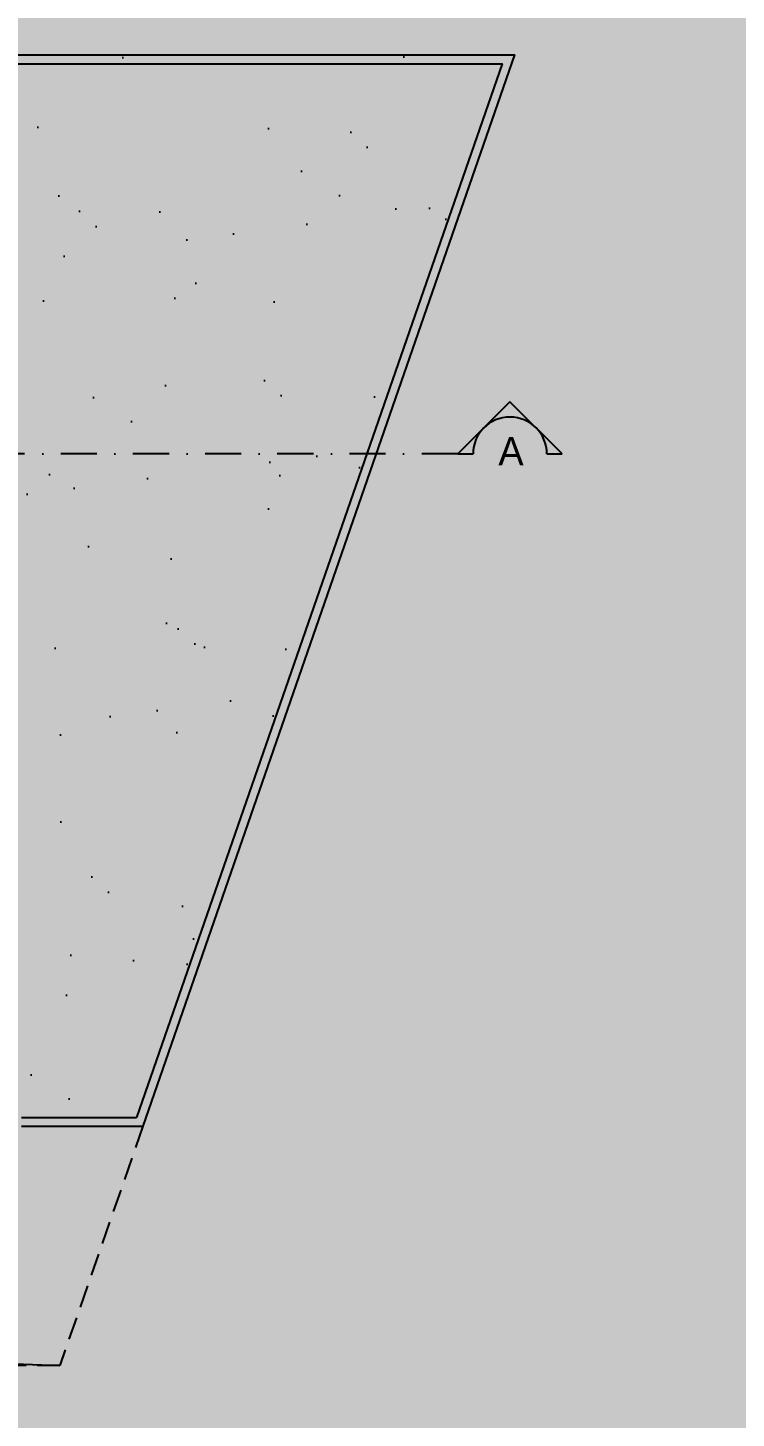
# Model space of a CAD drawing. Header units: centimetres. Extents: x 0 to 1099704, y -139216 to 99734.
# Drawn here: x 856269 to 857866, y -25161 to -22025 of the extents above; entities that cross this region are included whole.
import ezdxf

# ---------------------------------------------------------------- set-up
doc = ezdxf.new("R2010")
doc.units = ezdxf.units.CM
doc.header["$LTSCALE"] = 4
doc.linetypes.add('DASHDOT', pattern=[25.4, 12.7, -6.35, 0, -6.35])
doc.linetypes.add('HIDDENX2', pattern=[19.05, 12.7, -6.35])
for name, color, linetype in [('0.2', 2, 'Continuous'), ('0.4', 4, 'Continuous'), ('0.6', 6, 'Continuous'), ('B-CORTE', 4, 'DASHDOT')]:
    doc.layers.add(name, color=color, linetype=linetype)
doc.layers.add('C-TEXTO-01', color=2, linetype='Continuous', lineweight=20)
doc.styles.add('Esc.125', font='ERASLGHT.TTF', dxfattribs={"height": 22.5})

# ---------------------------------------------------------------- blocks, each defined once
blk = doc.blocks.new('A$C4B335074')
at = {"layer": 'B-CORTE', "linetype": 'Continuous'}
h = blk.add_hatch(color=256, dxfattribs=at)
h.paths.add_polyline_path([(14.71, 14.71), (7.35, 7.35, -0.414214), (22.06, 7.35)])
h.paths.add_polyline_path([(22.06, 7.35, -0.198912), (25.11, 0), (29.42, 0)])
h.paths.add_polyline_path([(7.35, 7.35), (0, 0), (4.31, 0, -0.198912)])
for p, q in [((14.71, 14.71), (0, 0)), ((29.42, 0), (14.71, 14.71)), ((0, 0), (4.31, 0)), ((25.11, 0), (29.42, 0))]:
    blk.add_line(p, q, dxfattribs=at)
at = {"layer": 'B-CORTE', "linetype": 'Continuous', "ltscale": 0.4}
blk.add_arc((14.71, 0), 10.4, 0, 180, dxfattribs=at)

msp = doc.modelspace()

# ---------------------------------------------------------------- hatches: boundary and pattern name
at = {"layer": '0.2', "true_color": 0x000000}
h = msp.add_hatch(color=18, dxfattribs=at)
h.dxf.hatch_style = 1
h.paths.add_polyline_path([(844383.653, -22106.115), (857338.381, -22106.115), (856514.322, -24482.383), (856255.221, -24482.383), (856255.221, -24502.383), (856528.555, -24502.383), (857366.485, -22086.115), (844366.045, -22086.115), (843984.159, -25075.665), (844003.761, -25075.611)])
at = {"layer": '0.4', "true_color": 0xf8f3ec}
h = msp.add_hatch(color=7, dxfattribs=at)
h.dxf.hatch_style = 1
h.paths.add_polyline_path([(861342.461, -28259.322), (861342.461, -19037.773), (839953.654, -19037.773), (839953.654, -28259.322)])
at = {"layer": '0.6'}
h = msp.add_hatch(dxfattribs=at)
h.set_pattern_fill('AR-SAND', color=4, scale=8)
h.set_pattern_definition([(37.5, (164770.37, -70446.88), (-12.80025, 391.53059), [0, -308.864, 0, -345.44, 0, -330.2]), (7.5, (164770.37, -70446.9), (359.61863, 573.4601), [0, -166.624, 0, -278.384, 0, -106.68]), (327.5, (164520.44, -70446.9), (632.7939, 1.14975), [0, -101.6, 0, -365.76, 0, -477.52]), (317.5, (164520.44, -70446.9), (610.84516, 178.34346), [0, -50.8, 0, -239.776, 0, -274.32])])
h.paths.add_polyline_path([(847029.494, -24402.358), (847029.494, -24552.358), (847028.978, -25067.341), (848085.208, -25064.454), (848085.208, -24749.454), (848085.208, -23226.036), (845793.984, -23226.036), (845793.984, -22236.115), (850028.984, -22236.115), (850028.984, -22626.115), (851423.217, -22626.115), (851423.217, -22264.58), (856255.217, -22264.58), (856255.217, -24502.383), (856528.555, -24502.383), (857366.485, -22086.115), (844366.045, -22086.115), (843984.159, -25075.665), (844426.292, -25074.456), (844424.91, -24568.972), (844424.91, -23258.972), (845409.91, -23258.972), (845409.91, -23588.972), (846464.91, -23588.972), (846464.91, -24402.358)])
h.paths.add_polyline_path([(855035.217, -23970.58), (855035.217, -23194.58), (852888.217, -23194.58), (852888.217, -22896.112), (852683.217, -22896.112), (852683.217, -23970.58)], flags=17)
h.paths.add_polyline_path([(851453.217, -23970.58), (851453.217, -22896.112), (850028.984, -22896.112), (850028.984, -23226.036), (848841.984, -23226.036), (848841.984, -23441.036), (848841.984, -23970.58)], flags=17)
h.paths.add_polyline_path([(846909.224, -23971.908), (847585.676, -23971.908), (847585.676, -23848.647), (846909.224, -23848.647)], flags=16)
h.paths.add_polyline_path([(848083.928, -23837.523), (848083.928, -23540.829), (848031.102, -23540.829), (848031.102, -23837.523)], flags=16)
h.paths.add_polyline_path([(853624.88, -23681.776), (854301.331, -23681.776), (854301.331, -23558.515), (853624.88, -23558.515)], flags=16)
h.paths.add_polyline_path([(849927.414, -23613.229), (850603.865, -23613.229), (850603.865, -23489.967), (849927.414, -23489.967)], flags=16)
h.paths.add_polyline_path([(848903.7, -23837.523), (848903.7, -23540.829), (848850.873, -23540.829), (848850.873, -23837.523)], flags=16)

# ---------------------------------------------------------------- linework, layer by layer
at = {"layer": '0.4'}
for p, q in [((856255.217, -24482.383), (856514.322, -24482.383, 77040.339)), ((856255.217, -24502.383), (856528.555, -24502.383, 77040.339)), ((852500.92, -24900.678, 72875.6), (856341.463, -25041.884))]:
    msp.add_line(p, q, dxfattribs=at)
for points in [[(844003.761, -25075.611), (843984.159, -25075.665), (844366.045, -22086.115), (857366.485, -22086.115), (856528.555, -24502.383)], [(844006.885, -25055.603), (844383.653, -22106.115), (857338.381, -22106.115), (856514.322, -24482.383)]]:
    msp.add_lwpolyline(points, dxfattribs=at)
at = {"layer": '0.4', "linetype": 'HIDDENX2'}
for points in [[(856528.555, -24502.383), (856341.463, -25041.884)], [(856341.463, -25041.884), (852500.92, -25052.383)]]:
    msp.add_lwpolyline(points, dxfattribs=at)
at = {"layer": 'B-CORTE', "ltscale": 1.6}
msp.add_line((857238.195, -22985.897), (843929.85, -22985.897), dxfattribs=at)

# ---------------------------------------------------------------- block references
at = {"layer": 'B-CORTE', "xscale": 8, "yscale": 8, "zscale": 8}
msp.add_blockref('A$C4B335074', (857238.195, -22985.897), dxfattribs=at)

# ---------------------------------------------------------------- texts
at = {"layer": 'C-TEXTO-01', "insert": (857329.695, -22947.753), "char_height": 64, "width": 90.27725, "attachment_point": 1, "style": 'Esc.125'}
msp.add_mtext('A', dxfattribs=at)

doc.saveas('drawing.dxf')
